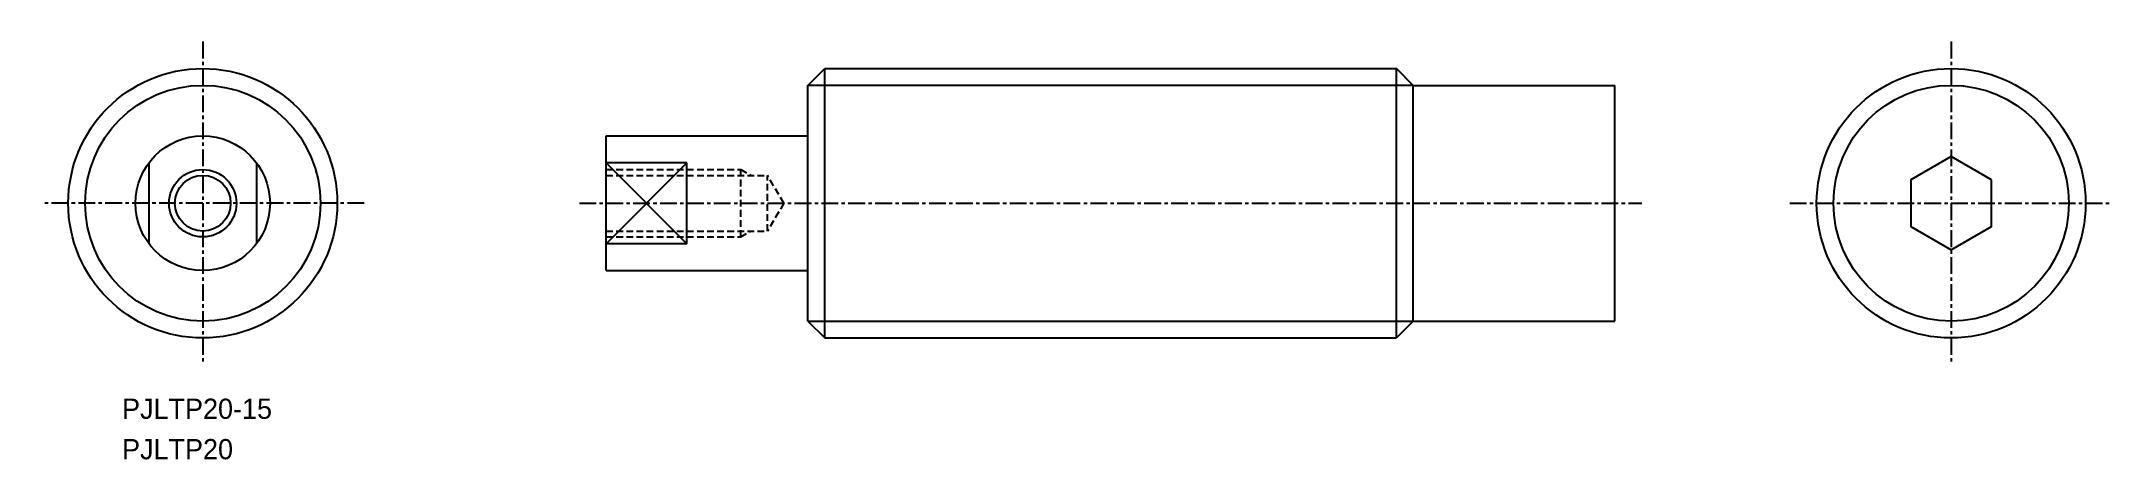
# Model space of a CAD drawing. Extents: x -6669 to -6515, y -229 to -198.
import ezdxf

# ---------------------------------------------------------------- set-up
doc = ezdxf.new("R2010")
doc.units = 0
doc.linetypes.add('CENTER', pattern=[2, 1.25, -0.25, 0.25, -0.25])
doc.linetypes.add('DASHED', pattern=[0.75, 0.5, -0.25])
doc.layers.get('0').update_dxf_attribs({"linetype": 'CONTINUOUS'})
doc.layers.add('CENTER', color=1, linetype='CENTER')

msp = doc.modelspace()

# ---------------------------------------------------------------- linework, layer by layer
at = {"color": 7, "linetype": 'CONTINUOUS'}
for p, q in [((-6612.02, -201.68), (-6610.77, -200.43)), ((-6612.02, -219.18), (-6612.02, -201.68)), ((-6610.77, -220.43), (-6610.77, -200.43)), ((-6610.77, -200.43), (-6568.27, -200.43)), ((-6568.27, -220.43), (-6568.27, -200.43)), ((-6567.02, -201.68), (-6568.27, -200.43)), ((-6567.02, -219.18), (-6567.02, -201.68)), ((-6567.02, -201.68), (-6552.02, -201.68)), ((-6552.02, -219.18), (-6552.02, -201.68)), ((-6627.02, -205.43), (-6612.02, -205.43)), ((-6627.02, -215.43), (-6627.02, -205.43)), ((-6661.02, -207.43), (-6661.02, -213.43)), ((-6653.02, -207.43), (-6653.02, -213.43)), ((-6621.02, -207.43), (-6627.02, -207.43)), ((-6621.02, -213.43), (-6621.02, -207.43)), ((-6621.02, -213.43), (-6627.02, -213.43)), ((-6627.02, -215.43), (-6612.02, -215.43)), ((-6612.02, -219.18), (-6610.77, -220.43)), ((-6567.02, -219.18), (-6568.27, -220.43)), ((-6567.5, -219.18), (-6567.5, -219.18)), ((-6567.02, -219.18), (-6552.02, -219.18)), ((-6610.77, -220.43), (-6568.27, -220.43))]:
    msp.add_line(p, q, dxfattribs=at)
at = {"color": 3}
for p, q in [((-6567.02, -201.68), (-6612.02, -201.68)), ((-6612.02, -219.18), (-6567.02, -219.18))]:
    msp.add_line(p, q, dxfattribs=at)
at = {"color": 3, "linetype": 'CONTINUOUS'}
for p, q in [((-6627.02, -207.43), (-6621.02, -213.43)), ((-6621.02, -207.43), (-6627.02, -213.43))]:
    msp.add_line(p, q, dxfattribs=at)
at = {"color": 3, "linetype": 'DASHED'}
for p, q in [((-6627.02, -207.93), (-6617.02, -207.93)), ((-6627.02, -208.36), (-6615.02, -208.36)), ((-6617.02, -207.93), (-6616.27, -208.36)), ((-6617.02, -212.93), (-6617.02, -207.93)), ((-6613.82, -210.43), (-6615.02, -208.36)), ((-6615.02, -212.49), (-6615.02, -208.36)), ((-6613.82, -210.43), (-6615.02, -212.49)), ((-6627.02, -212.49), (-6615.02, -212.49)), ((-6617.02, -212.93), (-6616.27, -212.49)), ((-6627.02, -212.93), (-6617.02, -212.93))]:
    msp.add_line(p, q, dxfattribs=at)
at = {"color": 7, "linetype": 'CONTINUOUS'}
msp.add_lwpolyline([(-6524.02, -208.69), (-6527.02, -206.96), (-6530.02, -208.69), (-6530.02, -212.16), (-6527.02, -213.89), (-6524.02, -212.16), (-6524.02, -208.69)], dxfattribs=at)
for centre, radius in [((-6657.02, -210.43), 10), ((-6527.02, -210.43), 10), ((-6527.02, -210.43), 8.75), ((-6657.02, -210.43), 5), ((-6657.02, -210.43), 2.07)]:
    msp.add_circle(centre, radius, dxfattribs=at)
at = {"color": 3}
msp.add_circle((-6657.02, -210.43), 8.75, dxfattribs=at)
at = {"color": 3, "linetype": 'CONTINUOUS'}
msp.add_circle((-6657.02, -210.43), 2.5, dxfattribs=at)
at = {"layer": 'CENTER', "color": 1, "linetype": 'CENTER'}
for p, q in [((-6657.02, -198.43), (-6657.02, -222.43)), ((-6527.02, -198.43), (-6527.02, -222.43)), ((-6645.02, -210.43), (-6669.02, -210.43)), ((-6629.02, -210.43), (-6550.02, -210.43)), ((-6539.02, -210.43), (-6515.02, -210.43))]:
    msp.add_line(p, q, dxfattribs=at)

# ---------------------------------------------------------------- texts
at = {"color": 7, "linetype": 'CONTINUOUS'}
for s, p in [('PJLTP20-15', (-6663.02, -226.43)), ('PJLTP20', (-6663.02, -229.43))]:
    msp.add_text(s, height=1.5, dxfattribs=at).set_placement(p)

doc.saveas('drawing.dxf')
